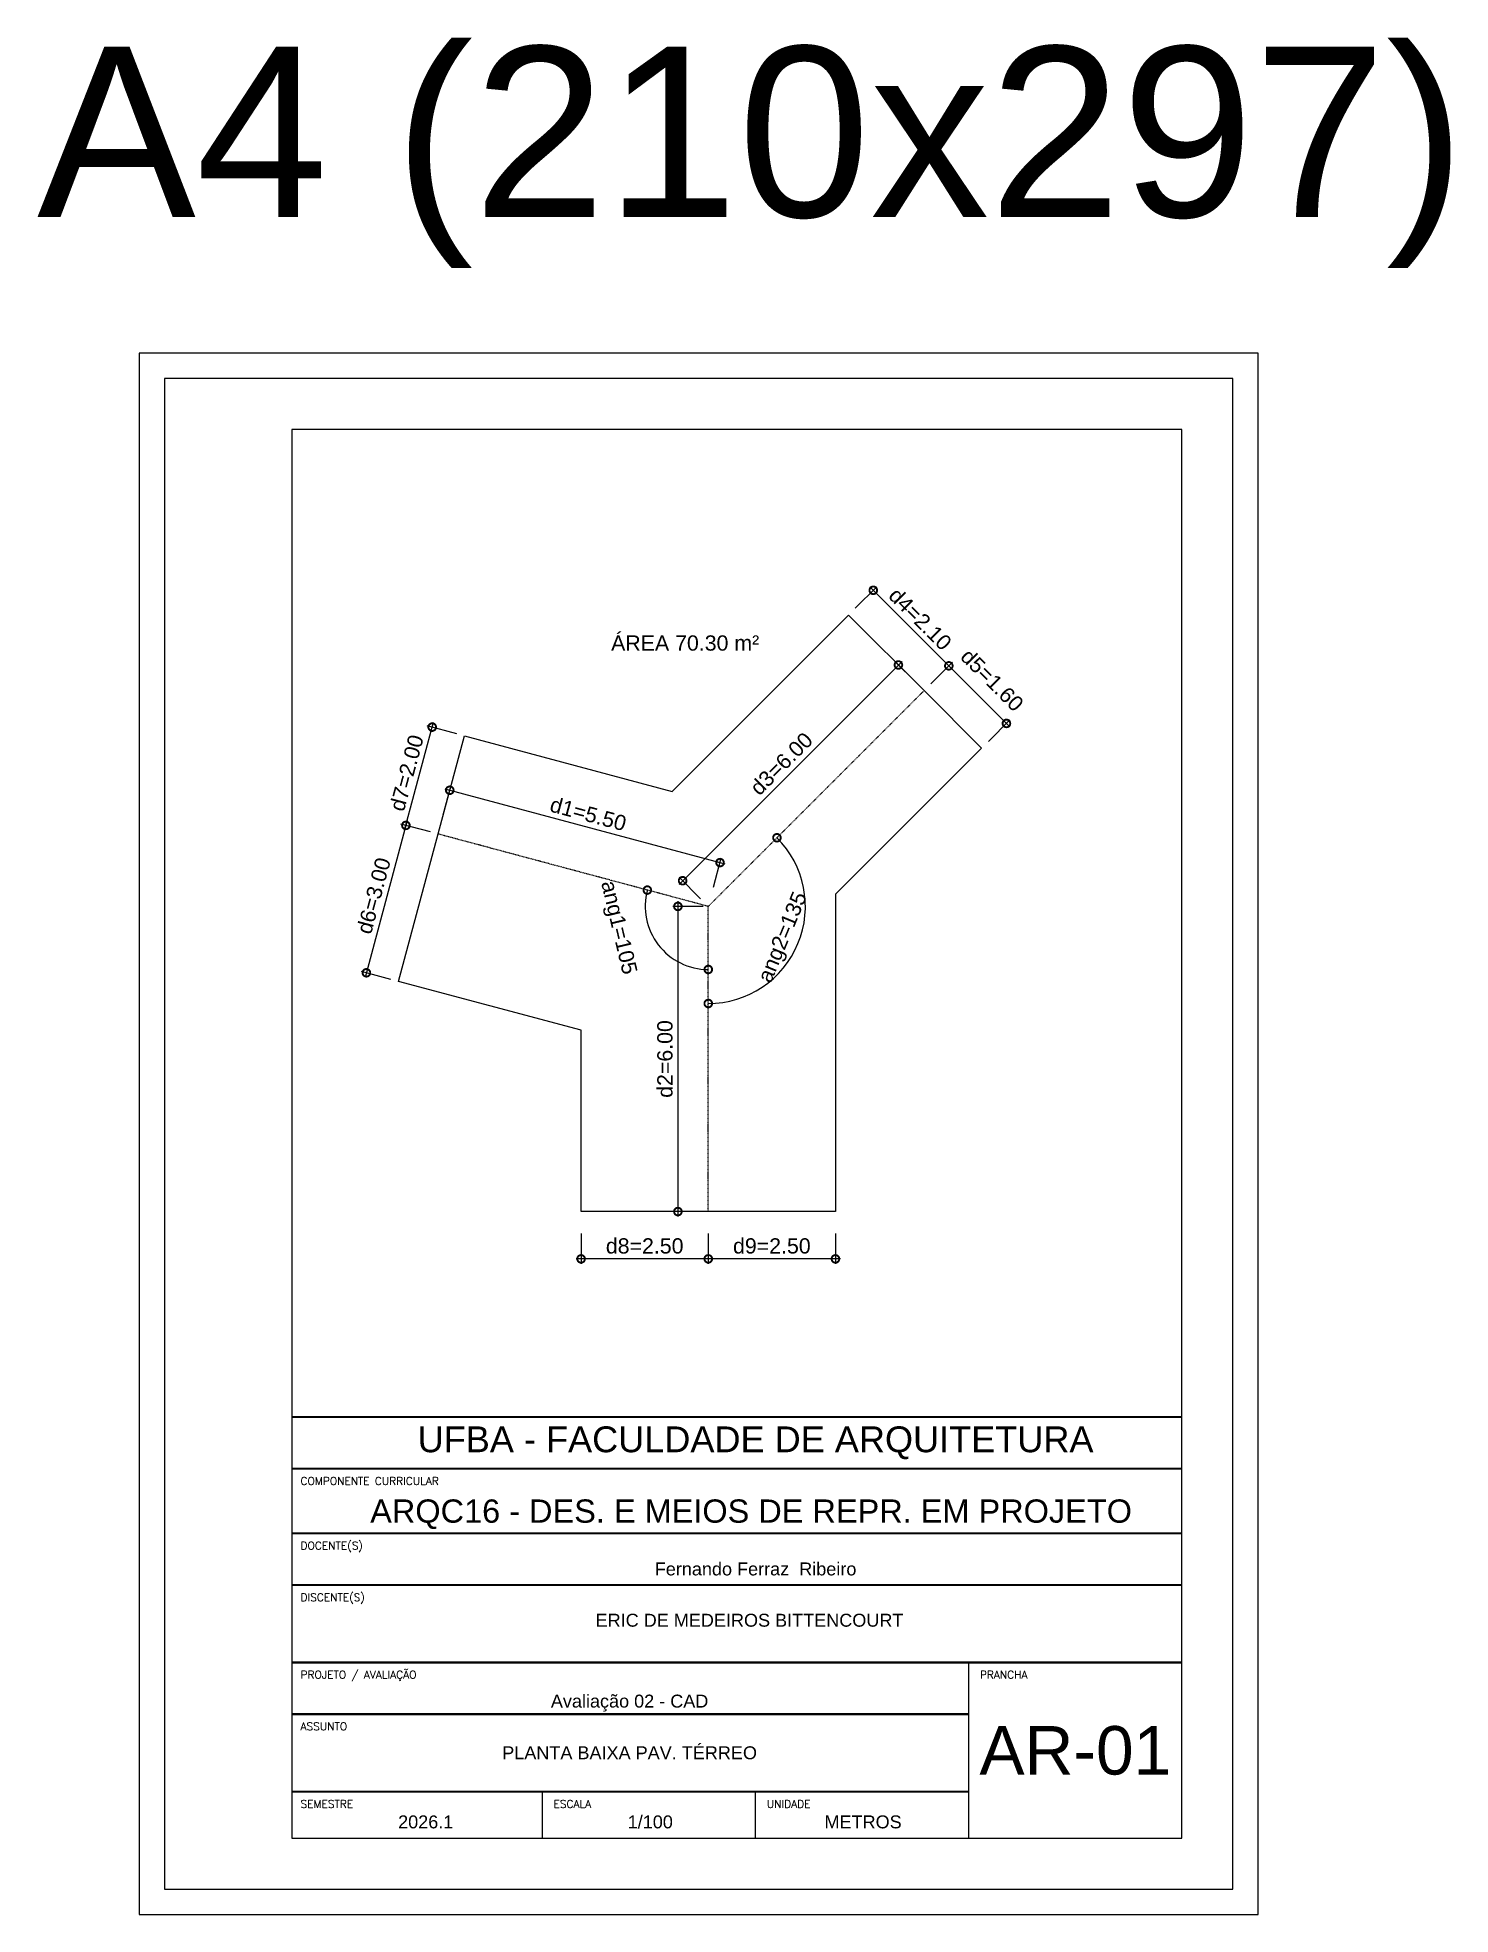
# Paper-space layout 'contorno' of a CAD drawing. Header units: metres. Extents: x -235 to 43, y -5 to 364.
# The model-space entities are those that its viewports show. They can reach past a viewport. Long polylines and large blocks are cut down to what shows.
import ezdxf
from ezdxf.enums import TextEntityAlignment as Align

# ---------------------------------------------------------------- set-up
doc = ezdxf.new("R2010")
doc.units = ezdxf.units.M
doc.header["$LTSCALE"] = 0.1
doc.linetypes.add('DASHDOT', pattern=[25.4, 12.7, -6.35, 0, -6.35])
doc.layers.add('0_MRG_AUX', color=7, linetype='Continuous', true_color=0xecbcd1, plot=False)
for name, color, linetype in [('ARQ_EIXO CINZA 04', 139, 'DASHDOT'), ('MRG_EXTERNA', 1, 'Continuous'), ('MRG_INTERNA', 2, 'Continuous'), ('SIMB_01', 1, 'Continuous')]:
    doc.layers.add(name, color=color, linetype=linetype)
doc.layers.add('COTA AZUL', color=5, linetype='Continuous', lineweight=25, true_color=0x0000ff)
doc.styles.add('Annot_3.0mm', font='arial.ttf', dxfattribs={"height": 3})
doc.styles.add('Arial', font='arial.ttf')
doc.styles.add('cota', font='arial.ttf')
doc.styles.add('T1-5', font='simplex.shx', dxfattribs={"height": 2.5})
doc.dimstyles.new('Info 01 - annot', dxfattribs={"dimtxt": 3, "dimasz": 3, "dimexe": 1, "dimexo": 1, "dimgap": 1, "dimtad": 1, "dimzin": 4, "dimtxsty": 'cota', "dimblk": 'DOTSMALL', "dimcen": 2, "dimdle": 1, "dimclrd": 256, "dimclre": 256, "dimclrt": 1, "dimazin": 2, "dimtfac": 0.09, "dimtmove": 2, "dimatfit": 2, "dimfxl": 5, "dimfxlon": 1, "dimtolj": 1, "dimtzin": 4, "dimlwd": -1, "dimarcsym": 1})

# ---------------------------------------------------------------- blocks, each defined once
blk = doc.blocks.new('FORMATO_A4')
at = {"layer": '0_MRG_AUX'}
blk.add_lwpolyline([(-215, 302), (-215, -5), (5, -5), (5, 302)], close=True, dxfattribs=at)
at = {"layer": 'MRG_EXTERNA'}
blk.add_lwpolyline([(-210, 297), (-210, 0), (0, 0), (0, 297)], close=True, dxfattribs=at)
at = {"layer": 'MRG_INTERNA'}
for p, q in [((-185, 287), (-185, 10)), ((-10, 287), (-185, 287)), ((-10, 10), (-10, 287)), ((-185, 10), (-10, 10))]:
    blk.add_line(p, q, dxfattribs=at)
blk = doc.blocks.new('carimbo01')
at = {"layer": 'SIMB_01', "flags": 128}
blk.add_lwpolyline([(-6890, 3260, 16, 16, 0), (0, 3260, 0, 0, 0), (0, 0, 0, 0, 0), (-1650, 0, 0, 0, 0)], format="xyseb", dxfattribs=at)
at = {"layer": 'SIMB_01', "const_width": 16, "flags": 128}
for points in [[(-6890, 2860), (0, 2860)], [(-6890, 2360), (0, 2360)], [(-6890, 1960), (0, 1960)], [(-6890, 1360), (0, 1360)], [(-6890, 960), (-1650, 960)], [(-1650, 360), (-6890, 360)]]:
    blk.add_lwpolyline(points, dxfattribs=at)
at = {"layer": 'SIMB_01'}
for points in [[(-1650, 0), (-1650, 360), (-1650, 1360)], [(-4950, 0), (-4950, 360)], [(-3300, 0), (-3300, 360)]]:
    blk.add_lwpolyline(points, dxfattribs=at)
at = {"layer": 'SIMB_01', "style": 'T1-5'}
for s, p in [('COMPONENTE CURRICULAR', (-6822, 2735)), ('DOCENTE(S)', (-6822, 2235)), ('DISCENTE(S)', (-6822, 1835)), ('PROJETO / AVALIAÇÃO', (-6822, 1235)), ('PRANCHA', (-1563, 1235)), ('ASSUNTO', (-6822, 835)), ('SEMESTRE', (-6822, 235)), ('ESCALA', (-4863, 235)), ('UNIDADE', (-3213, 235))]:
    blk.add_text(s, height=60, dxfattribs=at).set_placement(p)
at = {"layer": 'SIMB_01', "insert": (-6600, 3260), "char_height": 0.3, "width": 6600, "attachment_point": 1, "style": 'Annot_3.0mm'}
blk.add_mtext('UNIVERSIDADE FEDERAL DA BAHIA - FACULDADE DE ARQUITERUA', dxfattribs=at)
at = {"layer": 'SIMB_01', "insert": (-3300, 3060), "char_height": 200, "attachment_point": 5, "style": 'Annot_3.0mm'}
blk.add_mtext_dynamic_manual_height_columns('\\pxqc;UFBA - FACULDADE DE ARQUITETURA', width=5970.81, gutter_width=1.5, heights=[0], dxfattribs=at)
at = {"layer": 'SIMB_01', "style": 'cota'}
for tag, height, p in [('COMPONENTE', 180, (-3300, 2532)), ('DOCESNTE(S)', 100, (-3300, 2084)), ('DISCESNTE(S)', 100, (-3347, 1687)), ('PROJETO/AVALIAÇÃO', 100, (-4275, 1061)), ('NUM', 375, (-825, 680)), ('ASSUNTO', 100, (-4275, 661)), ('SEMESTRE', 100, (-5853, 126)), ('ESCALA', 100, (-4115, 126)), ('UNIDADE', 100, (-2468, 126))]:
    blk.add_attdef(tag, text='', height=height, dxfattribs=at).set_placement(p, align=Align.MIDDLE_CENTER)
blk = doc.blocks.new('_DotSmall')
at = {"color": 0, "linetype": 'ByBlock', "const_width": 0.5}
blk.add_lwpolyline([(-0.0625, 0, 1), (0.0625, 0, 1)], format="xyb", close=True, dxfattribs=at)
blk = doc.blocks.new('*D6')
at = {"layer": 'COTA AZUL', "lineweight": -2, "transparency": 16777216}
for p, q in [((-5.617, 1.134), (-5.462, 1.714)), ((-0.305, -0.289), (-0.15, 0.29))]:
    blk.add_line(p, q, dxfattribs=at)
at = {"layer": 'COTA AZUL', "transparency": 16777216}
blk.add_line((-5.585, 1.643), (-0.079, 0.168), dxfattribs=at)
at = {"layer": 'Defpoints', "color": 0, "transparency": 16777216}
for p in [(-5.719, 0.757), (-0.175, 0.194), (-0.406, -0.667)]:
    blk.add_point(p, dxfattribs=at)
at = {"layer": 'COTA AZUL', "transparency": 16777216, "xscale": 0.3, "yscale": 0.3, "zscale": 0.3}
for p, rotation in [((-5.488, 1.617), 165), ((-0.175, 0.194), 345)]:
    blk.add_blockref('_DotSmall', p, dxfattribs=dict(at, rotation=rotation))
at = {"layer": 'COTA AZUL', "color": 1, "transparency": 16777216, "insert": (-2.766, 1.15), "char_height": 0.3, "attachment_point": 5, "rotation": 345, "style": 'cota'}
blk.add_mtext('\\A1;d1=5.50', dxfattribs=at)
blk = doc.blocks.new('*D8')
at = {"layer": 'COTA AZUL', "lineweight": -2, "transparency": 16777216}
for p, q in [((-0.506, -0.667), (-1.103, -0.667)), ((-0.506, -6.667), (-1.103, -6.667))]:
    blk.add_line(p, q, dxfattribs=at)
at = {"layer": 'COTA AZUL', "transparency": 16777216}
blk.add_line((-1.003, -0.567), (-1.003, -6.767), dxfattribs=at)
at = {"layer": 'Defpoints', "color": 0, "transparency": 16777216}
for p in [(-0.406, -0.667), (-1.003, -6.667), (-0.406, -6.667)]:
    blk.add_point(p, dxfattribs=at)
at = {"layer": 'COTA AZUL', "transparency": 16777216, "xscale": 0.3, "yscale": 0.3, "zscale": 0.3}
for p, rotation in [((-1.003, -0.667), 90), ((-1.003, -6.667), 270)]:
    blk.add_blockref('_DotSmall', p, dxfattribs=dict(at, rotation=rotation))
at = {"layer": 'COTA AZUL', "color": 1, "transparency": 16777216, "insert": (-1.257, -3.667), "char_height": 0.3, "attachment_point": 5, "rotation": 90, "style": 'cota'}
blk.add_mtext('\\A1;d2=6.00', dxfattribs=at)
blk = doc.blocks.new('*D7')
at = {"layer": 'COTA AZUL', "transparency": 16777216}
blk.add_line((-0.981, -0.233), (3.403, 4.151), dxfattribs=at)
at = {"layer": 'COTA AZUL', "lineweight": -2, "transparency": 16777216}
for p, q in [((3.686, 3.727), (3.262, 4.151)), ((-0.557, -0.516), (-0.981, -0.092))]:
    blk.add_line(p, q, dxfattribs=at)
at = {"layer": 'Defpoints', "color": 0, "transparency": 16777216}
for p in [(3.332, 4.08), (3.837, 3.576), (-0.406, -0.667)]:
    blk.add_point(p, dxfattribs=at)
at = {"layer": 'COTA AZUL', "transparency": 16777216, "xscale": 0.3, "yscale": 0.3, "zscale": 0.3}
for p, rotation in [((3.332, 4.08), 45.00000000000001), ((-0.91, -0.162), 225)]:
    blk.add_blockref('_DotSmall', p, dxfattribs=dict(at, rotation=rotation))
at = {"layer": 'COTA AZUL', "color": 1, "transparency": 16777216, "insert": (1.032, 2.138), "char_height": 0.3, "attachment_point": 5, "rotation": 45, "style": 'cota'}
blk.add_mtext('\\A1;d3=6.00', dxfattribs=at)
blk = doc.blocks.new('*D2')
at = {"layer": 'COTA AZUL', "lineweight": -2, "transparency": 16777216}
for p, q in [((2.485, 5.194), (2.909, 5.618)), ((3.97, 3.709), (4.394, 4.133))]:
    blk.add_line(p, q, dxfattribs=at)
at = {"layer": 'COTA AZUL', "transparency": 16777216}
blk.add_line((2.768, 5.618), (4.394, 3.992), dxfattribs=at)
at = {"layer": 'Defpoints', "color": 0, "transparency": 16777216}
for p in [(2.352, 5.061), (4.323, 4.063), (3.837, 3.576)]:
    blk.add_point(p, dxfattribs=at)
at = {"layer": 'COTA AZUL', "transparency": 16777216, "xscale": 0.3, "yscale": 0.3, "zscale": 0.3}
for p, rotation in [((2.838, 5.548), 135), ((4.323, 4.063), 315)]:
    blk.add_blockref('_DotSmall', p, dxfattribs=dict(at, rotation=rotation))
at = {"layer": 'COTA AZUL', "color": 1, "transparency": 16777216, "insert": (3.76, 4.984), "char_height": 0.3, "attachment_point": 5, "rotation": 315, "style": 'cota'}
blk.add_mtext('\\A1;d4=2.10', dxfattribs=at)
blk = doc.blocks.new('*D3')
at = {"layer": 'COTA AZUL', "lineweight": -2, "transparency": 16777216}
for p, q in [((3.97, 3.709), (4.394, 4.133)), ((5.101, 2.578), (5.525, 3.002))]:
    blk.add_line(p, q, dxfattribs=at)
at = {"layer": 'COTA AZUL', "transparency": 16777216}
blk.add_line((4.253, 4.133), (5.525, 2.861), dxfattribs=at)
at = {"layer": 'Defpoints', "color": 0, "transparency": 16777216}
for p in [(3.837, 3.576), (5.455, 2.931), (4.968, 2.445)]:
    blk.add_point(p, dxfattribs=at)
at = {"layer": 'COTA AZUL', "transparency": 16777216, "xscale": 0.3, "yscale": 0.3, "zscale": 0.3}
for p, rotation in [((4.323, 4.063), 135), ((5.455, 2.931), 315)]:
    blk.add_blockref('_DotSmall', p, dxfattribs=dict(at, rotation=rotation))
at = {"layer": 'COTA AZUL', "color": 1, "transparency": 16777216, "insert": (5.174, 3.782), "char_height": 0.3, "attachment_point": 5, "rotation": 315, "style": 'cota'}
blk.add_mtext('\\A1;d5=1.60', dxfattribs=at)
blk = doc.blocks.new('*D5')
at = {"layer": 'COTA AZUL', "transparency": 16777216}
blk.add_line((-6.324, 1.023), (-7.153, -2.068), dxfattribs=at)
at = {"layer": 'COTA AZUL', "lineweight": -2, "transparency": 16777216}
for p, q in [((-5.867, 0.797), (-6.447, 0.952)), ((-6.644, -2.101), (-7.223, -1.946))]:
    blk.add_line(p, q, dxfattribs=at)
at = {"layer": 'Defpoints', "color": 0, "transparency": 16777216}
for p in [(-5.719, 0.757), (-7.127, -1.972), (-6.495, -2.141)]:
    blk.add_point(p, dxfattribs=at)
at = {"layer": 'COTA AZUL', "transparency": 16777216, "xscale": 0.3, "yscale": 0.3, "zscale": 0.3}
for p, rotation in [((-6.35, 0.926), 75.00000000000006), ((-7.127, -1.972), 255)]:
    blk.add_blockref('_DotSmall', p, dxfattribs=dict(at, rotation=rotation))
at = {"layer": 'COTA AZUL', "color": 1, "transparency": 16777216, "insert": (-6.983, -0.457), "char_height": 0.3, "attachment_point": 5, "rotation": 75, "style": 'cota'}
blk.add_mtext('\\A1;d6=3.00', dxfattribs=at)
blk = doc.blocks.new('*D4')
at = {"layer": 'COTA AZUL', "transparency": 16777216}
blk.add_line((-6.376, 0.829), (-5.807, 2.954), dxfattribs=at)
at = {"layer": 'COTA AZUL', "lineweight": -2, "transparency": 16777216}
for p, q in [((-5.35, 2.728), (-5.929, 2.884)), ((-5.867, 0.797), (-6.447, 0.952))]:
    blk.add_line(p, q, dxfattribs=at)
at = {"layer": 'Defpoints', "color": 0, "transparency": 16777216}
for p in [(-5.833, 2.858), (-5.201, 2.689), (-5.719, 0.757)]:
    blk.add_point(p, dxfattribs=at)
at = {"layer": 'COTA AZUL', "transparency": 16777216, "xscale": 0.3, "yscale": 0.3, "zscale": 0.3}
for p, rotation in [((-5.833, 2.858), 75.00000000000009), ((-6.35, 0.926), 255.0000000000001)]:
    blk.add_blockref('_DotSmall', p, dxfattribs=dict(at, rotation=rotation))
at = {"layer": 'COTA AZUL', "color": 1, "transparency": 16777216, "insert": (-6.336, 1.957), "char_height": 0.3, "attachment_point": 5, "rotation": 75, "style": 'cota'}
blk.add_mtext('\\A1;d7=2.00', dxfattribs=at)
blk = doc.blocks.new('*D12')
at = {"layer": 'COTA AZUL', "lineweight": -2, "transparency": 16777216}
for p, q in [((-2.906, -7.097), (-2.906, -7.697)), ((-0.406, -7.097), (-0.406, -7.697))]:
    blk.add_line(p, q, dxfattribs=at)
at = {"layer": 'COTA AZUL', "transparency": 16777216}
blk.add_line((-0.306, -7.597), (-3.006, -7.597), dxfattribs=at)
at = {"layer": 'Defpoints', "color": 0, "transparency": 16777216}
for p in [(-2.906, -6.667), (-0.406, -6.667), (-2.906, -7.597)]:
    blk.add_point(p, dxfattribs=at)
at = {"layer": 'COTA AZUL', "transparency": 16777216, "xscale": 0.3, "yscale": 0.3, "zscale": 0.3, "rotation": 180}
blk.add_blockref('_DotSmall', (-2.906, -7.597), dxfattribs=at)
at = {"layer": 'COTA AZUL', "transparency": 16777216, "xscale": 0.3, "yscale": 0.3, "zscale": 0.3}
blk.add_blockref('_DotSmall', (-0.406, -7.597), dxfattribs=at)
at = {"layer": 'COTA AZUL', "color": 1, "transparency": 16777216, "insert": (-1.656, -7.344), "char_height": 0.3, "attachment_point": 5, "style": 'cota'}
blk.add_mtext('\\A1;d8=2.50', dxfattribs=at)
blk = doc.blocks.new('*D11')
at = {"layer": 'COTA AZUL', "lineweight": -2, "transparency": 16777216}
for p, q in [((-0.406, -7.097), (-0.406, -7.697)), ((2.094, -7.097), (2.094, -7.697))]:
    blk.add_line(p, q, dxfattribs=at)
at = {"layer": 'COTA AZUL', "transparency": 16777216}
blk.add_line((2.194, -7.597), (-0.506, -7.597), dxfattribs=at)
at = {"layer": 'Defpoints', "color": 0, "transparency": 16777216}
for p in [(-0.406, -6.667), (2.094, -6.667), (-0.406, -7.597)]:
    blk.add_point(p, dxfattribs=at)
at = {"layer": 'COTA AZUL', "transparency": 16777216, "xscale": 0.3, "yscale": 0.3, "zscale": 0.3, "rotation": 180}
blk.add_blockref('_DotSmall', (-0.406, -7.597), dxfattribs=at)
at = {"layer": 'COTA AZUL', "transparency": 16777216, "xscale": 0.3, "yscale": 0.3, "zscale": 0.3}
blk.add_blockref('_DotSmall', (2.094, -7.597), dxfattribs=at)
at = {"layer": 'COTA AZUL', "color": 1, "transparency": 16777216, "insert": (0.844, -7.344), "char_height": 0.3, "attachment_point": 5, "style": 'cota'}
blk.add_mtext('\\A1;d9=2.50', dxfattribs=at)
blk = doc.blocks.new('*D9')
at = {"layer": 'COTA AZUL', "transparency": 16777216}
blk.add_arc((-0.406, -0.667), 1.24, 165, 270, dxfattribs=at)
at = {"layer": 'Defpoints', "color": 0, "transparency": 16777216}
for p in [(-5.719, 0.757), (-0.406, -0.667), (-0.406, -0.667), (-1.117, -1.683), (-0.406, -6.667)]:
    blk.add_point(p, dxfattribs=at)
at = {"layer": 'COTA AZUL', "transparency": 16777216, "xscale": 0.3, "yscale": 0.3, "zscale": 0.3, "rotation": 75.00000000000007}
blk.add_blockref('_DotSmall', (-1.604, -0.346), dxfattribs=at)
at = {"layer": 'COTA AZUL', "transparency": 16777216, "xscale": 0.3, "yscale": 0.3, "zscale": 0.3}
blk.add_blockref('_DotSmall', (-0.406, -1.907), dxfattribs=at)
at = {"layer": 'COTA AZUL', "color": 1, "transparency": 16777216, "insert": (-2.195, -1.09), "char_height": 0.3, "attachment_point": 5, "rotation": 283.311, "style": 'cota'}
blk.add_mtext('\\A1;ang1=105', dxfattribs=at)
blk = doc.blocks.new('*D10')
at = {"layer": 'COTA AZUL', "transparency": 16777216}
blk.add_arc((-0.406, -0.667), 1.909, 270, 45, dxfattribs=at)
at = {"layer": 'Defpoints', "color": 0, "transparency": 16777216}
for p in [(3.837, 3.576), (-0.406, -0.667), (-0.406, -0.667), (0.944, -2.017), (-0.406, -6.667)]:
    blk.add_point(p, dxfattribs=at)
at = {"layer": 'COTA AZUL', "transparency": 16777216, "xscale": 0.3, "yscale": 0.3, "zscale": 0.3}
for p, rotation in [((0.944, 0.683), 135.0000000000001), ((-0.406, -2.576), 180)]:
    blk.add_blockref('_DotSmall', p, dxfattribs=dict(at, rotation=rotation))
at = {"layer": 'COTA AZUL', "color": 1, "transparency": 16777216, "insert": (1.085, -1.284), "char_height": 0.3, "attachment_point": 5, "rotation": 67.5, "style": 'cota'}
blk.add_mtext('\\A1;ang2=135', dxfattribs=at)

msp = doc.modelspace()

# ---------------------------------------------------------------- linework, layer by layer
msp.add_lwpolyline([(-5.719, 0.757), (-5.201, 2.689), (-1.115, 1.594), (2.352, 5.061), (3.837, 3.576), (4.968, 2.445), (2.094, -0.429), (2.094, -6.667), (-0.406, -6.667), (-2.906, -6.667), (-2.906, -3.103), (-6.495, -2.141), (-5.719, 0.757)])
at = {"layer": 'ARQ_EIXO CINZA 04'}
for p, q in [((-0.406, -0.667), (3.837, 3.576)), ((-0.406, -0.667), (-5.719, 0.757)), ((-0.406, -6.667), (-0.406, -0.667))]:
    msp.add_line(p, q, dxfattribs=at)

# ---------------------------------------------------------------- texts
at = {"layer": 'SIMB_01', "insert": (-2.316, 4.662), "char_height": 0.3, "width": 3.9108, "attachment_point": 1, "style": 'Annot_3.0mm'}
msp.add_mtext('ÁREA 70.30 m²', dxfattribs=at)

# ---------------------------------------------------------------- dimensions: what is measured, and where the dimension line sits
at = {"layer": 'COTA AZUL'}
for p1, p2, distance, text, picture, middle in [((2.352, 5.061), (3.837, 3.576), 0.688, 'd4=2.10', '*D2', (3.76, 4.984)), ((3.837, 3.576), (4.968, 2.445), 0.688, 'd5=1.60', '*D3', (5.174, 3.782)), ((-0.406, -0.667), (3.837, 3.576), 0.713, 'd3=6.00', '*D7', (1.032, 2.138)), ((-5.719, 0.757), (-5.201, 2.689), 0.654, 'd7=2.00', '*D4', (-6.336, 1.957)), ((-5.719, 0.757), (-0.406, -0.667), 0.891, 'd1=5.50', '*D6', (-2.766, 1.15)), ((-5.719, 0.757), (-6.495, -2.141), -0.654, 'd6=3.00', '*D5', (-6.983, -0.457)), ((-0.406, -6.667), (-2.906, -6.667), 0.931, 'd8=2.50', '*D12', (-1.656, -7.344)), ((2.094, -6.667), (-0.406, -6.667), 0.931, 'd9=2.50', '*D11', (0.844, -7.344))]:
    dim = msp.add_aligned_dim(p1=p1, p2=p2, distance=distance, text=text, dimstyle='Info 01 - annot', override={"dimscale": 0}, dxfattribs=at)
    dim.commit()
    dim.dimension.update_dxf_attribs({"geometry": picture, "text_midpoint": middle})
dim = msp.add_angular_dim_2l(base=(0.944, -2.017), line1=((-0.406, -0.667), (3.837, 3.576)), line2=((-0.406, -6.667), (-0.406, -0.667)), text='ang2=135', dimstyle='Info 01 - annot', override={"dimscale": 0}, dxfattribs=at)
dim.commit()
dim.dimension.update_dxf_attribs({"geometry": '*D10', "text_midpoint": (1.085, -1.284)})
dim = msp.add_angular_dim_2l(base=(-1.117, -1.683), line1=((-0.406, -0.667), (-5.719, 0.757)), line2=((-0.406, -6.667), (-0.406, -0.667)), text='ang1=105', dimstyle='Info 01 - annot', override={"dimscale": 0}, dxfattribs=at)
dim.commit()
dim.dimension.update_dxf_attribs({"geometry": '*D9', "text_midpoint": (-2.195, -1.09), "dimtype": 162})
dim = msp.add_linear_dim(base=(-1.003, -6.667), p1=(-0.406, -0.667), p2=(-0.406, -6.667), angle=90, text='d2=6.00', dimstyle='Info 01 - annot', override={"dimscale": 0}, dxfattribs=at)
dim.commit()
dim.dimension.update_dxf_attribs({"geometry": '*D8', "text_midpoint": (-1.257, -3.667)})

psp = doc.layouts.new('contorno')

# ---------------------------------------------------------------- block references
psp.add_blockref('FORMATO_A4', (0, 0))
at = {"layer": 'COTA AZUL', "xscale": 0.0254, "yscale": 0.0254, "zscale": 0.0254}
psp.add_blockref('carimbo01', (-10, 10), dxfattribs=at).add_auto_attribs({'COMPONENTE': 'ARQC16 - DES. E MEIOS DE REPR. EM PROJETO ', 'DOCESNTE(S)': 'Fernando Ferraz  Ribeiro', 'PROJETO/AVALIAÇÃO': 'Avaliação 02 - CAD', 'DISCESNTE(S)': 'ERIC DE MEDEIROS BITTENCOURT', 'ASSUNTO': 'PLANTA BAIXA PAV. TÉRREO', 'SEMESTRE': '2026.1', 'ESCALA': '1/100', 'UNIDADE': 'METROS', 'NUM': 'AR-01'})

# ---------------------------------------------------------------- texts
at = {"style": 'Arial'}
psp.add_text('A4 (210x297)', height=33.4769, dxfattribs=at).set_placement((-94.69, 362.25), align=Align.TOP_CENTER)

# ---------------------------------------------------------------- viewports
at = {"layer": '0_MRG_AUX'}
psp.add_viewport(center=(-97.5, 189.9), size=(175, 194.196), view_center_point=(0.156, -0.997), view_height=19.4196, dxfattribs=at)

doc.saveas('drawing.dxf')
